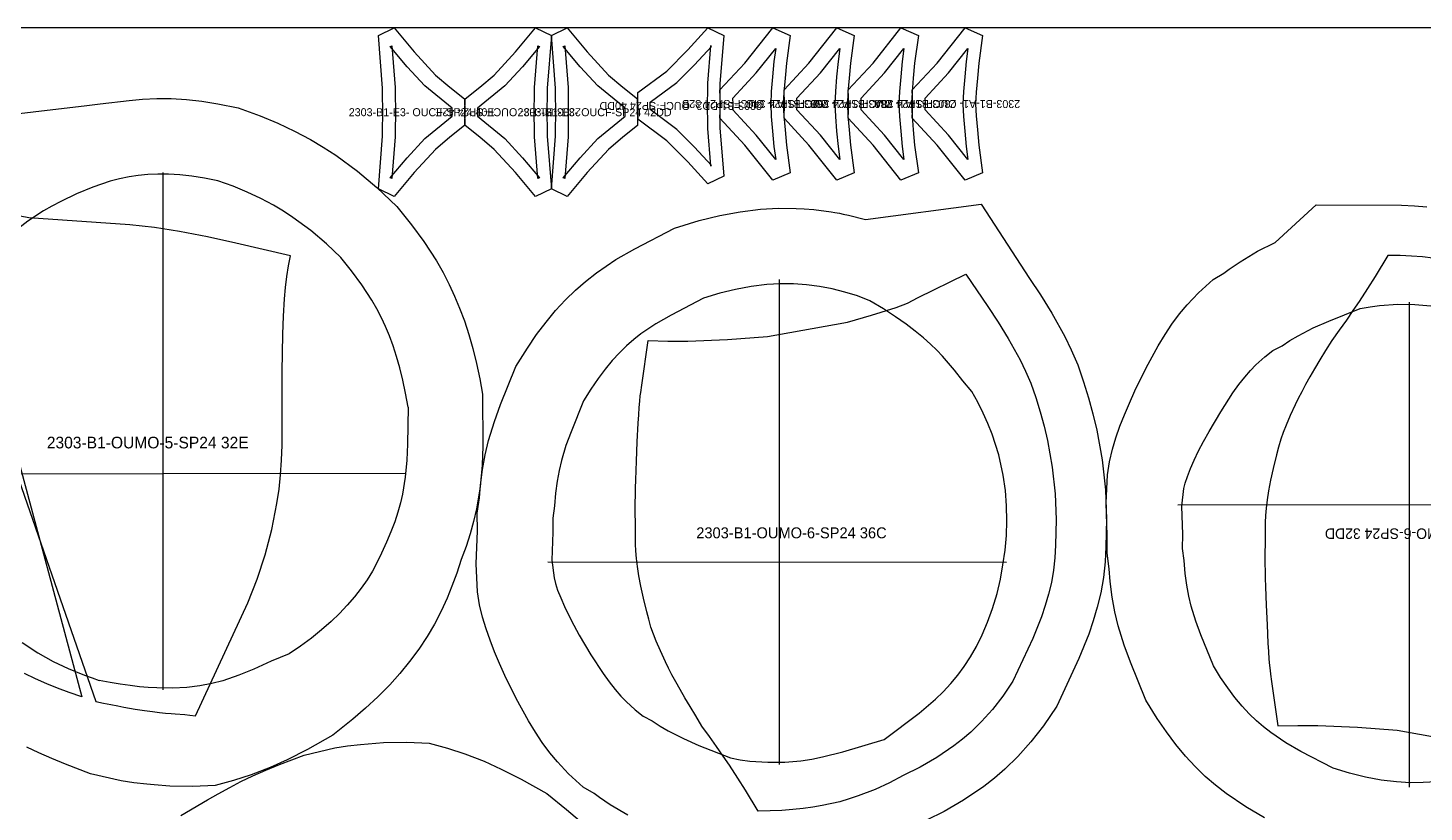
# Model space of a CAD drawing. Header units: centimetres. Extents: x 0 to 378, y 0 to 141.
# Drawn here: x 222.3 to 277.8, y 105.9 to 137 of the extents above; entities that cross this region are included whole.
import ezdxf
from ezdxf.enums import TextEntityAlignment as Align

# ---------------------------------------------------------------- set-up
doc = ezdxf.new("R2010")
doc.units = ezdxf.units.CM

msp = doc.modelspace()

# ---------------------------------------------------------------- linework, layer by layer
at = {"layer": 'T001L001'}
for points in [[(0, 0), (377.680214, 0), (377.680214, 136.999978), (0, 136.999978), (0, 0)], [(239.702336, 133.652258), (239.692176, 133.121398), (239.100356, 132.661658), (238.531396, 132.176518), (237.695736, 131.259578), (236.895636, 130.307078), (236.265716, 130.606798), (236.430816, 132.697218), (236.433356, 132.882638), (236.440976, 133.652258), (236.433356, 134.421878), (236.430816, 134.604758), (236.265716, 136.697718), (236.895636, 136.997438), (237.695736, 136.044938), (238.531396, 135.127998), (239.100356, 134.642858), (239.692176, 134.183118), (239.702336, 133.652258)], [(239.702336, 133.652258), (239.712496, 134.183118), (240.304316, 134.642858), (240.873276, 135.127998), (241.708936, 136.044938), (242.509036, 136.997438), (243.138956, 136.697718), (242.973856, 134.604758), (242.971316, 134.421878), (242.963696, 133.652258), (242.971316, 132.882638), (242.973856, 132.697218), (243.138956, 130.606798), (242.509036, 130.307078), (241.708936, 131.259578), (240.873276, 132.176518), (240.304316, 132.661658), (239.712496, 133.121398), (239.702336, 133.652258)], [(246.573036, 133.652258), (246.562876, 133.121398), (245.973596, 132.661658), (245.404636, 132.176518), (244.566436, 131.259578), (243.768876, 130.307078), (243.138956, 130.606798), (243.301516, 132.697218), (243.304056, 132.882638), (243.311676, 133.652258), (243.304056, 134.421878), (243.301516, 134.604758), (243.138956, 136.697718), (243.768876, 136.997438), (244.566436, 136.044938), (245.404636, 135.127998), (245.973596, 134.642858), (246.562876, 134.183118), (246.573036, 133.652258)], [(246.567956, 133.901178), (246.580656, 134.434578), (247.723656, 135.282938), (248.559316, 136.123678), (249.361956, 136.997438), (249.991876, 136.697718), (249.839476, 134.777478), (249.836936, 134.607298), (249.829316, 133.901178), (249.836936, 133.195058), (249.839476, 133.027418), (249.991876, 131.107178), (249.361956, 130.804918), (248.559316, 131.681218), (247.723656, 132.519418), (246.580656, 133.370318), (246.567956, 133.901178)], [(249.857256, 133.977378), (249.836936, 134.538718), (250.827536, 135.605518), (251.934976, 136.997438), (252.625856, 136.705338), (252.481076, 135.602978), (252.425196, 135.006078), (252.376936, 134.444738), (252.354076, 133.977378), (252.376936, 133.510018), (252.425196, 132.946138), (252.481076, 132.349238), (252.625856, 131.246878), (251.934976, 130.954778), (250.827536, 132.346698), (249.836936, 133.413498), (249.857256, 133.977378)], [(252.404876, 133.977378), (252.384556, 134.538718), (253.375156, 135.605518), (254.482596, 136.997438), (255.173476, 136.705338), (255.028696, 135.602978), (254.970276, 135.006078), (254.922016, 134.444738), (254.901696, 133.977378), (254.922016, 133.510018), (254.970276, 132.946138), (255.028696, 132.349238), (255.173476, 131.246878), (254.482596, 130.954778), (253.375156, 132.346698), (252.384556, 133.413498), (252.404876, 133.977378)], [(254.952496, 133.977378), (254.932176, 134.538718), (255.920236, 135.605518), (257.030216, 136.997438), (257.721096, 136.705338), (257.573776, 135.602978), (257.517896, 135.006078), (257.469636, 134.444738), (257.449316, 133.977378), (257.469636, 133.510018), (257.517896, 132.946138), (257.573776, 132.349238), (257.721096, 131.246878), (257.030216, 130.954778), (255.920236, 132.346698), (254.932176, 133.413498), (254.952496, 133.977378)], [(257.497576, 133.977378), (257.477256, 134.538718), (258.467856, 135.605518), (259.575296, 136.997438), (260.266176, 136.705338), (260.121396, 135.602978), (260.065516, 135.006078), (260.017256, 134.444738), (259.996936, 133.977378), (260.017256, 133.510018), (260.065516, 132.946138), (260.121396, 132.349238), (260.266176, 131.246878), (259.575296, 130.954778), (258.467856, 132.346698), (257.477256, 133.413498), (257.497576, 133.977378)], [(239.201956, 133.652258), (239.199416, 133.807198), (238.114836, 134.693658), (237.411256, 135.460738), (236.735616, 136.255758), (236.801656, 136.286238), (236.931196, 134.627618), (236.933736, 134.426958), (236.941356, 133.652258)], [(242.463316, 133.652258), (242.470936, 134.426958), (242.473476, 134.627618), (242.603016, 136.286238), (242.669056, 136.255758), (241.993416, 135.460738), (241.289836, 134.693658), (240.205256, 133.807198), (240.202716, 133.652258)], [(246.072656, 133.652258), (246.070116, 133.807198), (244.985536, 134.693658), (244.281956, 135.460738), (243.608856, 136.255758), (243.672356, 136.286238), (243.801896, 134.627618), (243.804436, 134.426958), (243.812056, 133.652258)], [(247.068336, 133.901178), (247.070876, 134.048498), (248.122436, 134.833358), (248.828556, 135.534398), (249.504196, 136.265918), (249.458476, 136.286238), (249.339096, 134.800338), (249.339096, 134.614918), (249.328936, 133.901178)], [(250.357636, 133.977378), (250.350016, 134.208518), (251.282196, 135.214358), (252.051816, 136.182098), (251.983236, 135.661398), (251.927356, 135.051798), (251.876556, 134.475218), (251.853696, 133.977378)], [(252.905256, 133.977378), (252.897636, 134.208518), (253.829816, 135.214358), (254.599436, 136.182098), (254.530856, 135.661398), (254.472436, 135.051798), (254.424176, 134.475218), (254.401316, 133.977378)], [(255.452876, 133.977378), (255.442716, 134.208518), (256.377436, 135.214358), (257.147056, 136.182098), (257.078476, 135.661398), (257.020056, 135.051798), (256.971796, 134.475218), (256.948936, 133.977378)], [(257.997956, 133.977378), (257.990336, 134.208518), (258.922516, 135.214358), (259.692136, 136.182098), (259.623556, 135.661398), (259.567676, 135.051798), (259.516876, 134.475218), (259.494016, 133.977378)], [(218.493337, 133.184898), (224.678237, 133.921498), (225.209097, 133.982458), (226.359717, 134.119618), (226.898197, 134.172958), (227.459537, 134.195818), (227.810057, 134.193278), (228.041197, 134.190738), (228.638097, 134.155178), (229.255317, 134.086598), (229.890317, 133.987538), (230.700577, 133.824978), (231.574337, 133.512558), (232.275377, 133.220458), (232.940857, 132.905498), (233.570776, 132.570218), (234.076236, 132.267958), (234.579156, 131.942838), (235.442756, 131.310378), (236.212376, 130.660138), (237.002316, 129.905758), (237.578896, 129.181858), (238.074196, 128.511298), (238.572036, 127.744218), (238.838736, 127.279398), (239.080036, 126.809498), (239.295936, 126.349758), (239.496596, 125.867158), (239.684556, 125.359158), (239.859816, 124.825758), (240.019836, 124.264418), (240.164616, 123.675138), (240.296696, 123.057918), (240.403376, 122.453398)], [(249.328936, 133.901178), (249.339096, 133.189978), (249.339096, 133.004558), (249.458476, 131.516118), (249.504196, 131.538978), (248.828556, 132.267958), (248.122436, 132.971538), (247.070876, 133.756398), (247.068336, 133.901178)], [(251.853696, 133.977378), (251.876556, 133.476998), (251.927356, 132.902958), (251.983236, 132.290818), (252.051816, 131.770118), (251.282196, 132.737858), (250.350016, 133.743698), (250.357636, 133.977378)], [(254.401316, 133.977378), (254.424176, 133.476998), (254.472436, 132.902958), (254.530856, 132.290818), (254.599436, 131.770118), (253.829816, 132.737858), (252.897636, 133.743698), (252.905256, 133.977378)], [(256.948936, 133.977378), (256.971796, 133.476998), (257.020056, 132.902958), (257.078476, 132.290818), (257.147056, 131.770118), (256.377436, 132.737858), (255.442716, 133.743698), (255.452876, 133.977378)], [(259.494016, 133.977378), (259.516876, 133.476998), (259.567676, 132.902958), (259.623556, 132.290818), (259.692136, 131.770118), (258.922516, 132.737858), (257.990336, 133.743698), (257.997956, 133.977378)], [(236.941356, 133.652258), (236.933736, 132.877558), (236.931196, 132.676898), (236.801656, 131.018278), (236.735616, 131.048758), (237.411256, 131.843778), (238.114836, 132.610858), (239.199416, 133.497318), (239.201956, 133.652258)], [(240.202716, 133.652258), (240.205256, 133.497318), (241.289836, 132.610858), (241.993416, 131.843778), (242.669056, 131.048758), (242.603016, 131.018278), (242.473476, 132.676898), (242.470936, 132.877558), (242.463316, 133.652258)], [(243.812056, 133.652258), (243.804436, 132.877558), (243.801896, 132.676898), (243.672356, 131.018278), (243.608856, 131.048758), (244.281956, 131.843778), (244.985536, 132.610858), (246.070116, 133.497318), (246.072656, 133.652258)], [(237.449356, 121.932698), (237.350296, 122.486418), (237.241076, 123.007118), (237.121696, 123.492258), (236.992156, 123.944378), (236.852456, 124.368558), (236.705136, 124.764798), (236.550196, 125.138178), (236.387636, 125.486158), (236.202216, 125.846838), (236.009176, 126.182118), (235.607856, 126.801878), (235.198916, 127.353058), (234.782356, 127.876298), (234.205776, 128.427478), (233.586016, 128.953258), (232.874817, 129.473958), (232.493817, 129.720338), (232.097577, 129.956558), (231.592117, 130.225798), (231.058717, 130.477258), (230.492297, 130.713478), (229.895397, 130.926838), (229.361997, 131.033518), (228.859077, 131.112258), (228.384097, 131.165598), (227.934517, 131.190998), (227.510337, 131.196078), (227.109017, 131.178298), (226.725477, 131.142738), (226.362257, 131.086858), (225.976177, 131.008118), (225.610417, 130.911598), (224.922077, 130.675378), (224.274377, 130.403598), (223.646997, 130.108958), (223.291397, 129.920998), (222.958657, 129.730498), (222.346517, 129.329178)], [(227.723697, 110.708438), (227.723697, 131.254498)], [(232.775757, 127.949958), (230.598977, 128.450338), (229.478837, 128.699258), (228.363777, 128.920238), (227.370637, 129.077718), (226.392737, 129.184398), (222.379537, 129.458718), (221.195897, 129.682238), (220.525337, 129.811778), (219.897957, 129.954018), (219.511877, 130.060698), (219.168977, 130.180078)], [(219.168977, 130.180078), (224.482657, 110.426498), (223.979737, 110.601758), (223.522537, 110.774478), (223.098357, 110.949738), (222.638617, 111.150398), (222.204277, 111.351058)], [(246.181876, 105.724958), (245.478296, 106.141518), (245.051576, 106.433618), (244.843296, 106.593638), (244.406416, 106.845098), (243.827296, 107.375958), (243.377716, 107.850938), (243.072916, 108.209078), (242.775736, 108.615478), (242.503956, 109.029498), (242.232176, 109.476538), (241.747036, 110.357918), (241.297456, 111.274858), (241.081556, 111.757458), (240.885976, 112.219738), (240.708176, 112.676938), (240.550696, 113.129058), (240.408456, 113.588798), (240.289076, 114.086638), (240.210336, 114.607338), (240.156996, 115.719858), (240.200176, 117.017798), (240.195096, 117.723918), (240.278916, 118.338598), (240.319556, 118.838978), (240.400836, 119.461278), (240.510056, 120.045478), (240.644676, 120.609358), (240.875816, 121.371358), (241.124736, 122.044458), (241.734336, 123.550678), (242.188996, 124.284738), (242.552216, 124.820678), (242.928136, 125.315978), (243.309136, 125.775718), (243.702836, 126.197358), (244.099076, 126.583438), (244.500396, 126.931418), (244.927116, 127.269238), (245.706896, 127.797558), (246.458736, 128.229358), (248.038616, 129.044698), (249.016516, 129.349498), (249.826776, 129.552698), (250.637036, 129.700018), (251.444756, 129.796538), (252.158496, 129.834638), (252.864616, 129.832098), (253.184656, 129.809238), (253.565656, 129.786378), (254.259076, 129.697478), (254.396236, 129.672078), (254.586736, 129.636518), (254.739136, 129.606038), (254.947416, 129.567938), (255.625596, 129.395218), (260.212836, 130.004818), (262.138156, 127.053338), (262.575036, 126.395478), (263.022076, 125.676658), (263.537696, 124.741938), (263.796776, 124.208538), (264.053316, 123.624338), (264.286996, 122.943618), (264.482576, 122.308618), (264.655296, 121.673618), (264.807696, 121.020838), (265.021056, 119.842278), (265.153136, 118.648478), (265.198856, 117.482618), (265.165836, 116.382798), (265.142976, 115.798598), (265.074396, 115.171218), (264.967716, 114.566698), (264.828016, 113.987578), (264.667996, 113.449098), (264.487656, 112.918238), (264.099036, 111.953038), (263.220196, 110.060738), (262.691876, 109.278418), (262.194036, 108.640878), (261.675876, 108.064298), (261.150096, 107.551218), (260.741156, 107.198158), (260.316976, 106.865418), (259.519416, 106.324398), (258.739636, 105.874818), (258.046216, 105.529378)], [(271.891756, 128.478278), (273.524976, 129.969258), (276.913336, 129.954018), (277.431496, 129.933698), (277.926796, 129.895598)], [(222.346517, 129.329178), (221.805497, 128.912618)], [(218.475557, 129.118358), (225.038917, 110.251238)], [(271.477736, 105.625898), (270.725896, 106.057698), (269.948656, 106.586018), (269.519396, 106.921298), (269.120616, 107.271818), (268.721836, 107.657898), (268.330676, 108.079538), (267.947136, 108.539278), (267.573756, 109.034578), (267.207996, 109.570518), (266.755876, 110.304578), (266.143736, 111.810798), (265.894816, 112.483898), (265.663676, 113.245898), (265.529056, 113.809778), (265.422376, 114.393978), (265.341096, 115.013738), (265.300456, 115.516658), (265.216636, 116.131338), (265.221716, 116.837458), (265.178536, 118.135398), (265.231876, 119.247918), (265.308076, 119.768618), (265.429996, 120.263918), (265.569696, 120.723658), (265.729716, 121.178318), (265.907516, 121.635518), (266.103096, 122.097798), (266.318996, 122.580398), (266.768576, 123.497338), (267.251176, 124.378718), (267.522956, 124.823218), (267.797276, 125.239778), (268.094456, 125.643638), (268.396716, 126.004318), (268.848836, 126.479298), (269.427956, 127.007618), (269.862296, 127.261618), (270.073116, 127.421638), (270.499836, 127.713738), (271.200876, 128.127758), (271.891756, 128.478278)], [(229.003857, 109.682278), (231.086657, 114.167918), (231.454957, 115.110258), (231.769917, 116.072918), (232.036617, 117.078758), (232.237277, 118.109998), (232.321097, 118.673878), (232.382057, 119.247918), (232.422697, 119.832118), (232.443017, 120.423938), (232.440477, 123.334778), (232.465877, 124.830838), (232.493817, 125.544578), (232.539537, 126.232918), (232.582717, 126.690118), (232.636057, 127.132078), (232.699557, 127.551178), (232.775757, 127.949958)], [(276.374856, 127.962658), (275.869396, 127.132078), (275.564596, 126.646938), (275.234396, 126.138938), (274.988016, 125.775718), (274.726396, 125.397258), (274.444456, 125.001018), (274.142196, 124.586998), (273.893276, 124.185678), (273.667216, 123.812298), (273.461476, 123.461778), (273.276056, 123.136658), (273.105876, 122.831858), (272.953476, 122.547378), (272.816316, 122.280678), (272.691856, 122.029218), (272.491196, 121.602498), (272.328636, 121.218958), (272.214336, 120.931938), (272.115276, 120.660158), (272.028916, 120.342658), (271.952716, 120.045478), (271.820636, 119.504458), (271.716496, 119.032018), (271.637756, 118.615458), (271.581876, 118.249698), (271.541236, 117.924578), (271.515836, 117.629938), (271.503136, 117.358158), (271.498056, 116.984778), (271.498056, 116.555518), (271.490436, 116.093238), (271.487896, 116.017038), (271.487896, 115.900198), (271.490436, 115.696998), (271.495516, 115.440458), (271.505676, 115.140738), (271.515836, 114.805458), (271.541236, 114.068858), (271.574256, 113.296698), (271.609816, 112.560098), (271.630136, 112.227358), (271.650456, 111.930178), (271.670776, 111.676178), (271.691096, 111.472978), (271.711416, 111.333278), (271.746976, 111.041178), (271.998436, 109.275878)], [(282.143196, 126.550418), (281.597096, 126.834898), (281.020516, 127.101598), (280.349956, 127.363218), (279.991816, 127.480058), (279.613356, 127.589278), (278.925016, 127.744218), (278.551636, 127.807718), (278.160476, 127.861058), (277.748996, 127.904238), (277.314656, 127.937258), (276.857456, 127.955038), (276.374856, 127.962658)], [(246.979436, 124.579378), (247.771916, 124.561598), (248.566936, 124.564138), (250.144276, 124.627638), (251.721616, 124.749558), (254.901696, 125.315978), (255.856736, 125.592838), (256.842256, 125.895098), (257.289296, 126.072898), (257.713476, 126.288798), (259.603236, 127.220978)], [(259.603236, 127.220978), (260.479536, 125.938278), (260.893556, 125.313438), (261.294876, 124.665738), (261.759696, 123.822458), (261.980676, 123.370338), (262.188956, 122.895358), (262.387076, 122.321318), (262.562336, 121.752358), (262.717276, 121.183398), (262.849356, 120.614438), (263.039856, 119.552718), (263.156696, 118.498618), (263.197336, 117.472458), (263.166856, 116.451378), (263.149076, 115.948458), (263.093196, 115.458238), (263.009376, 114.975638), (262.895076, 114.503198), (262.762996, 114.056158), (262.610596, 113.614198), (262.262616, 112.745518), (261.475216, 111.048798), (261.073896, 110.456978), (260.659876, 109.923578), (260.233156, 109.448598), (259.798816, 109.026958), (259.468616, 108.742478), (259.135876, 108.480858), (258.457696, 108.018578), (257.794756, 107.640118), (257.121656, 107.304838)], [(250.258576, 108.005878), (250.647196, 107.934758), (251.025656, 107.881418), (251.741936, 107.830618), (252.417576, 107.835698), (253.057656, 107.894118), (253.489456, 107.960158), (253.911096, 108.043978), (254.723896, 108.249718), (256.364736, 108.737398), (257.756656, 109.786418), (258.399276, 110.332518), (258.711696, 110.634778), (259.016496, 110.962438), (259.283196, 111.285018), (259.542276, 111.635538), (259.793736, 112.019078), (260.032496, 112.435638), (260.258556, 112.892838), (260.471916, 113.393218), (260.672576, 113.939318), (260.857996, 114.533678), (260.979916, 115.102638), (261.081516, 115.676678), (261.162796, 116.253258), (261.216136, 116.832378), (261.238996, 117.424198), (261.228836, 118.023638), (261.180576, 118.628158), (261.091676, 119.240298), (260.911336, 120.045478), (260.789416, 120.454418), (260.647176, 120.868438), (260.484616, 121.284998), (260.296656, 121.704098), (260.085836, 122.130818), (259.847076, 122.560078), (259.486396, 122.984258), (259.151116, 123.400818), (258.676136, 123.962158), (258.452616, 124.198378), (258.203696, 124.442218), (257.921756, 124.693678), (257.599176, 124.957838), (257.230876, 125.237238), (256.811776, 125.529338), (256.334256, 125.836678), (255.790696, 126.164338), (255.300476, 126.352298), (254.802636, 126.509778), (254.299716, 126.636778), (253.791716, 126.733298), (253.278636, 126.796798), (252.760476, 126.832358), (252.234696, 126.834898), (251.701296, 126.804418), (251.084076, 126.733298), (250.459236, 126.616458), (249.826776, 126.458978), (249.184156, 126.260858), (247.893836, 125.592838), (247.296936, 125.249938), (246.700036, 124.846078), (246.415556, 124.622558), (246.131076, 124.373638), (245.846596, 124.099318), (245.562116, 123.791978), (245.277636, 123.451618), (244.993156, 123.073158), (244.706136, 122.651518), (244.421656, 122.189238), (243.921276, 120.959878), (243.720616, 120.413778), (243.540276, 119.824498), (243.446296, 119.423178), (243.365016, 118.991378), (243.304056, 118.524018), (243.263416, 118.016018), (243.197376, 117.530878), (243.202456, 116.977158), (243.164356, 115.854478), (243.250716, 115.155978), (243.301516, 114.934998), (243.387876, 114.668298), (243.509796, 114.360958), (243.659656, 114.020598), (243.834916, 113.657378), (244.033036, 113.276378), (244.246396, 112.882678), (244.711216, 112.097818), (245.198896, 111.356138), (245.440196, 111.020858), (245.673876, 110.718598), (245.897396, 110.456978), (246.105676, 110.243618), (246.466356, 109.915958), (246.783856, 109.661958), (247.147076, 109.481618), (247.462036, 109.270798), (247.782076, 109.082838), (248.386596, 108.772958), (249.003816, 108.501178), (250.258576, 108.005878)], [(252.199136, 107.744258), (252.199136, 127.010158)], [(275.277576, 125.849378), (275.668736, 125.920498), (276.044656, 125.971298), (276.763476, 126.024638), (277.439116, 126.017018), (278.079196, 125.958598)], [(277.220676, 126.110998), (277.220676, 106.845098)], [(278.300176, 107.055918), (277.779476, 107.022898), (277.253696, 107.020358), (276.722836, 107.048298), (276.105616, 107.121958), (275.480776, 107.236258), (274.845776, 107.393738), (274.203156, 107.594398), (272.912836, 108.262418), (272.315936, 108.602778), (271.719036, 109.009178), (271.437096, 109.232698), (271.152616, 109.479078), (270.868136, 109.755938), (270.583656, 110.063278), (270.296636, 110.403638), (270.012156, 110.782098), (269.727676, 111.201198), (269.440656, 111.666018), (268.942816, 112.895378), (268.739616, 113.441478), (268.561816, 114.030758), (268.465296, 114.429538), (268.386556, 114.861338), (268.325596, 115.328698), (268.284956, 115.839238), (268.218916, 116.324378), (268.221456, 116.875558), (268.183356, 118.000778), (268.269716, 118.699278), (268.320516, 118.920258), (268.409416, 119.186958), (268.528796, 119.494298), (268.681196, 119.834658), (268.856456, 120.197878), (269.052036, 120.578878), (269.267936, 120.972578), (269.732756, 121.757438), (270.217896, 122.499118), (270.459196, 122.834398), (270.695416, 123.134118), (270.916396, 123.395738), (271.127216, 123.611638), (271.487896, 123.939298), (271.805396, 124.190758), (272.168616, 124.373638), (272.481036, 124.581918), (272.803616, 124.772418), (273.408136, 125.082298), (274.025356, 125.351538), (275.277576, 125.849378)], [(251.355856, 105.892598), (250.847856, 106.723178), (250.543056, 107.205778), (250.212856, 107.713778), (249.969016, 108.079538), (249.707396, 108.457998), (249.425456, 108.854238), (249.120656, 109.268258), (248.874276, 109.669578), (248.648216, 110.042958), (248.442476, 110.390938), (248.254516, 110.718598), (248.086876, 111.023398), (247.931936, 111.307878), (247.794776, 111.574578), (247.670316, 111.823498), (247.472196, 112.252758), (247.307096, 112.636298), (247.195336, 112.923318), (247.093736, 113.195098), (247.009916, 113.512598), (246.931176, 113.809778), (246.799096, 114.350798), (246.694956, 114.823238), (246.618756, 115.239798), (246.560336, 115.605558), (246.522236, 115.930678), (246.496836, 116.225318), (246.484136, 116.494558), (246.479056, 116.870478), (246.476516, 117.297198), (246.468896, 117.762018), (246.466356, 117.838218), (246.468896, 117.955058), (246.471436, 118.158258), (246.476516, 118.414798), (246.484136, 118.714518), (246.494296, 119.047258), (246.519696, 119.786398), (246.552716, 120.558558), (246.590816, 121.295158), (246.608596, 121.627898), (246.628916, 121.925078), (246.649236, 122.179078), (246.669556, 122.382278), (246.689876, 122.521978), (246.727976, 122.814078), (246.979436, 124.579378)], [(240.403376, 122.453398), (240.421156, 120.388378), (240.393216, 119.633998), (240.311936, 118.767858), (240.167156, 117.899178), (240.050316, 117.393718), (239.913156, 116.906038), (239.750596, 116.403118), (239.560096, 115.887498), (239.379756, 115.341398), (239.184176, 114.823238), (239.003836, 114.355878), (238.765076, 113.830098), (238.498376, 113.319558), (238.203736, 112.821718), (237.868456, 112.318798), (237.507776, 111.831118), (237.124236, 111.361218), (236.717836, 110.909098), (236.250476, 110.431578), (235.760256, 109.974378), (235.252256, 109.537498), (234.462316, 108.910118), (233.448856, 108.333538), (232.646217, 107.932218), (231.968037, 107.617258), (231.211117, 107.335318), (230.517697, 107.101638), (229.788717, 106.911138), (228.897177, 106.867958), (227.980237, 106.883198), (227.360477, 106.931458), (227.063297, 106.956858), (226.550217, 107.017818), (226.047297, 107.094018), (224.828097, 107.378498), (223.842577, 107.751878), (223.299017, 107.975398), (222.780857, 108.206538), (222.305877, 108.435138)], [(237.449356, 121.932698), (237.421416, 120.472198), (237.398556, 119.827038), (237.335056, 119.153938), (237.223296, 118.485918), (237.142016, 118.132858), (237.040416, 117.767098), (236.915956, 117.386098), (236.768636, 116.987318), (236.593376, 116.570758), (236.390176, 116.133878), (236.219996, 115.773198), (236.029496, 115.420138), (235.816136, 115.077238), (235.584996, 114.744498), (235.318296, 114.401598), (235.031276, 114.066318), (234.723936, 113.743738), (234.396276, 113.426238), (234.012736, 113.088418), (233.603796, 112.760758), (233.177076, 112.443258), (232.727497, 112.133378), (232.008677, 111.841278), (231.312717, 111.531398), (230.720897, 111.287558), (230.088437, 111.071658), (229.646477, 110.954818), (229.171497, 110.863378), (228.653337, 110.802418), (228.084377, 110.771938), (227.459537, 110.782098), (227.124257, 110.802418), (226.771197, 110.832898), (226.402897, 110.876078), (226.014277, 110.934498), (225.605337, 111.003078), (225.178617, 111.084358)], [(237.362996, 119.298718), (218.028517, 119.278398)], [(268.023336, 118.059198), (286.247836, 118.066818)], [(243.004336, 115.793518), (261.228836, 115.785898)], [(222.117917, 112.582958), (222.740217, 112.176558), (223.352357, 111.836198), (223.941637, 111.556798), (224.589337, 111.292638), (224.891597, 111.183418), (225.178617, 111.084358)], [(225.038917, 110.251238), (225.351337, 110.185198), (225.643437, 110.124238), (225.912677, 110.070898), (226.159057, 110.025178), (226.598477, 109.946438), (226.971857, 109.885478), (227.291897, 109.842298), (227.568757, 109.809278), (227.815137, 109.783878), (228.041197, 109.766098), (228.196137, 109.755938), (228.572057, 109.727998), (228.777797, 109.707678), (229.003857, 109.682278)], [(271.998436, 109.275878), (272.793456, 109.293658), (273.585936, 109.288578), (275.163276, 109.227618), (276.740616, 109.105698), (279.920696, 108.539278), (280.878276, 108.259878), (281.861256, 107.957618), (282.308296, 107.779818), (282.735016, 107.566458), (284.624776, 106.634278)], [(228.422197, 105.719878), (229.473757, 106.334558), (229.900477, 106.580938), (230.365297, 106.834938), (230.802177, 107.060998), (231.277157, 107.289598), (231.795317, 107.520738), (232.336337, 107.744258), (233.321856, 108.117638), (234.543596, 108.402118), (235.046516, 108.478318), (235.559596, 108.539278), (235.856776, 108.564678), (236.473996, 108.612938), (237.393476, 108.628178), (238.282476, 108.584998), (239.013996, 108.394498), (239.707416, 108.160818), (240.464336, 107.878878), (241.139976, 107.563918), (241.942616, 107.162598), (242.958616, 106.586018), (243.746016, 105.958638), (244.256556, 105.521758)], [(257.121656, 107.304838), (256.575556, 107.020358), (255.998976, 106.751118), (255.330956, 106.492038), (254.972816, 106.372658), (254.594356, 106.265978), (253.903476, 106.111038), (253.532636, 106.047538), (253.141476, 105.991658), (252.729996, 105.951018), (252.295656, 105.917998), (251.838456, 105.897678), (251.355856, 105.892598)]]:
    msp.add_lwpolyline(points, dxfattribs=at)

# ---------------------------------------------------------------- texts
at = {"layer": 'ABC'}
for s, height, p in [('2303-B1-E3- OUCF-SP24 40E', 0.318, (237.985296, 133.652258)), ('2303-B1-E3- OUCF-SP24 42DD', 0.318, (244.855996, 133.652258)), ('2303-B1-OUMO-5-SP24 32E', 0.463, (227.103937, 120.530618)), ('2303-B1-OUMO-6-SP24 36C', 0.435, (252.679196, 116.944138))]:
    msp.add_text(s, height=height, dxfattribs=at).set_placement(p, align=Align.MIDDLE_CENTER)
for s, height, p in [('2303-B1-E3- OUCF-SP24 42E', 0.318, (241.419376, 133.652258)), ('2303-B1-DD2- OUCF-SP24 40DD', 0.318, (248.279916, 133.901178)), ('2303-B1-A1- OUCF-SP24 32B', 0.318, (251.231396, 133.977378)), ('2303-B1-A1- OUCF-SP24 34C', 0.318, (253.779016, 133.977378)), ('2303-B1-A1- OUCF-SP24 36B', 0.318, (256.326636, 133.977378)), ('2303-B1-A1- OUCF-SP24 38A', 0.318, (258.871716, 133.977378)), ('2303-B1-OUMO-6-SP24 32DD', 0.417, (277.698196, 116.911118))]:
    msp.add_text(s, height=height, rotation=180, dxfattribs=at).set_placement(p, align=Align.MIDDLE_CENTER)

doc.saveas('drawing.dxf')
